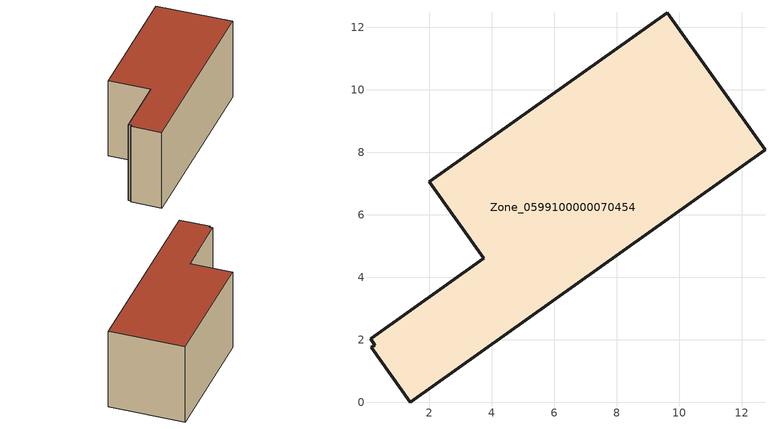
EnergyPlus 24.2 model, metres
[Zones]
Zone_0599100000070454
 floor ground (C_G): 0.25,1.83 0.11,2.03 3.74,4.62 2,7.06 9.61,12.48 12.74,8.09 1.39,0 0.14,1.76 z0
 wall outside (C_F): 1.39,0 12.74,8.09 9.61,12.48 2,7.06 3.74,4.62 0.11,2.03 0.25,1.83 0.14,1.76 1.39,0 z0:5.98
 roof outside (C_R): 0.11,2.03 0.25,1.83 0.14,1.76 1.39,0 12.74,8.09 9.61,12.48 2,7.06 3.74,4.62 z5.98
[BUILDING]
Pand.0599100000070454: North Axis=0; Terrain=City; Loads Convergence Tolerance Value=0.04; Temperature Convergence Tolerance Value=0.4; Solar Distribution=FullExterior; Maximum Number of Warmup Days=25; Minimum Number of Warmup Days=1
[Site:Location]
Rotterdam.The.Hague.AP_ZH_NLD Design_Conditions: Latitude=51.96; Longitude=4.45; Time Zone=1; Elevation=-4.5
[SITE:GROUNDTEMPERATURE:BUILDINGSURFACE]
18, 18, 18, 18, 18, 18, 18, 18, 18, 18, 18, 18
[MATERIAL] Thermal Absorptance=0.9; Solar Absorptance=0.7; Visible Absorptance=0.7
Name | Roughness | Thickness | Conductivity | Density | Specific Heat
G.TI.1975-1991 | MediumSmooth | 0.15 | 0.288461 | 540 | 1210
F.TI.1975-1991 | Rough | 0.3 | 0.230769 | 1920 | 840
R.TI.1975-1991 | MediumRough | 0.2 | 0.153846 | 1500 | 1000
[CONSTRUCTION]
C_G: G.TI.1975-1991
C_F: F.TI.1975-1991
C_R: R.TI.1975-1991
[ZONE]
Zone_0599100000070454: Type=1; Multiplier=1; Ceiling Height=Autocalculate; Volume=Autocalculate; Floor Area=autocalculate; Part of Total Floor Area=Yes
[ZONEINFILTRATION:DESIGNFLOWRATE]
Infil_Zone_0599100000070454: Zone or ZoneList or Space or SpaceList=Zone_0599100000070454; Schedule=AlwaysOn; Design Flow Rate Calculation Method=Flow/Area; Flow Rate per Floor Area=0.003; Constant Term Coefficient=1; Temperature Term Coefficient=0; Velocity Term Coefficient=0; Velocity Squared Term Coefficient=0
[HVACTEMPLATE:ZONE:IDEALLOADSAIRSYSTEM]
Zone_0599100000070454: Maximum Heating Supply Air Temperature=50; Minimum Cooling Supply Air Temperature=13; Maximum Heating Supply Air Humidity Ratio=0.0156; Minimum Cooling Supply Air Humidity Ratio=0.0077; Heating Limit=NoLimit; Cooling Limit=NoLimit; Dehumidification Control Type=ConstantSensibleHeatRatio; Cooling Sensible Heat Ratio=0.7; Dehumidification Setpoint=60; Humidification Control Type=None; Humidification Setpoint=30; Outdoor Air Method=None; Outdoor Air Flow Rate per Person=0.00944; Outdoor Air Flow Rate per Zone Floor Area=0; Outdoor Air Flow Rate per Zone=0; Demand Controlled Ventilation Type=None; Outdoor Air Economizer Type=NoEconomizer; Heat Recovery Type=None; Sensible Heat Recovery Effectiveness=0.7; Latent Heat Recovery Effectiveness=0.65
[ZONECONTROL:THERMOSTAT]
ThermostatControl_Zone_0599100000070454: Zone or ZoneList=Zone_0599100000070454; Control Type Schedule=DualSetpointControlType; Control 1=Thermostat_Zone_0599100000070454; Temperature Difference Between Cutout And Setpoint=0
[THERMOSTATSETPOINT:DUALSETPOINT]
Thermostat_Zone_0599100000070454: Heating Setpoint Temperature Schedule=HeatingSetpoint_Zone_0599100000070454; Cooling Setpoint Temperature Schedule=CoolingSetpoint_Zone_0599100000070454
[SCHEDULE:COMPACT]
HeatingSetpoint_Zone_0599100000070454: Through: 12/31, For: AllDays, Until: 24:00, 21
CoolingSetpoint_Zone_0599100000070454: Through: 12/31, For: AllDays, Until: 24:00, 24
DualSetpointControlType: Through: 12/31, For: AllDays, Until: 24:00, 4
AlwaysOn: Through: 12/31, For: AllDays, Until: 24:00, 1
